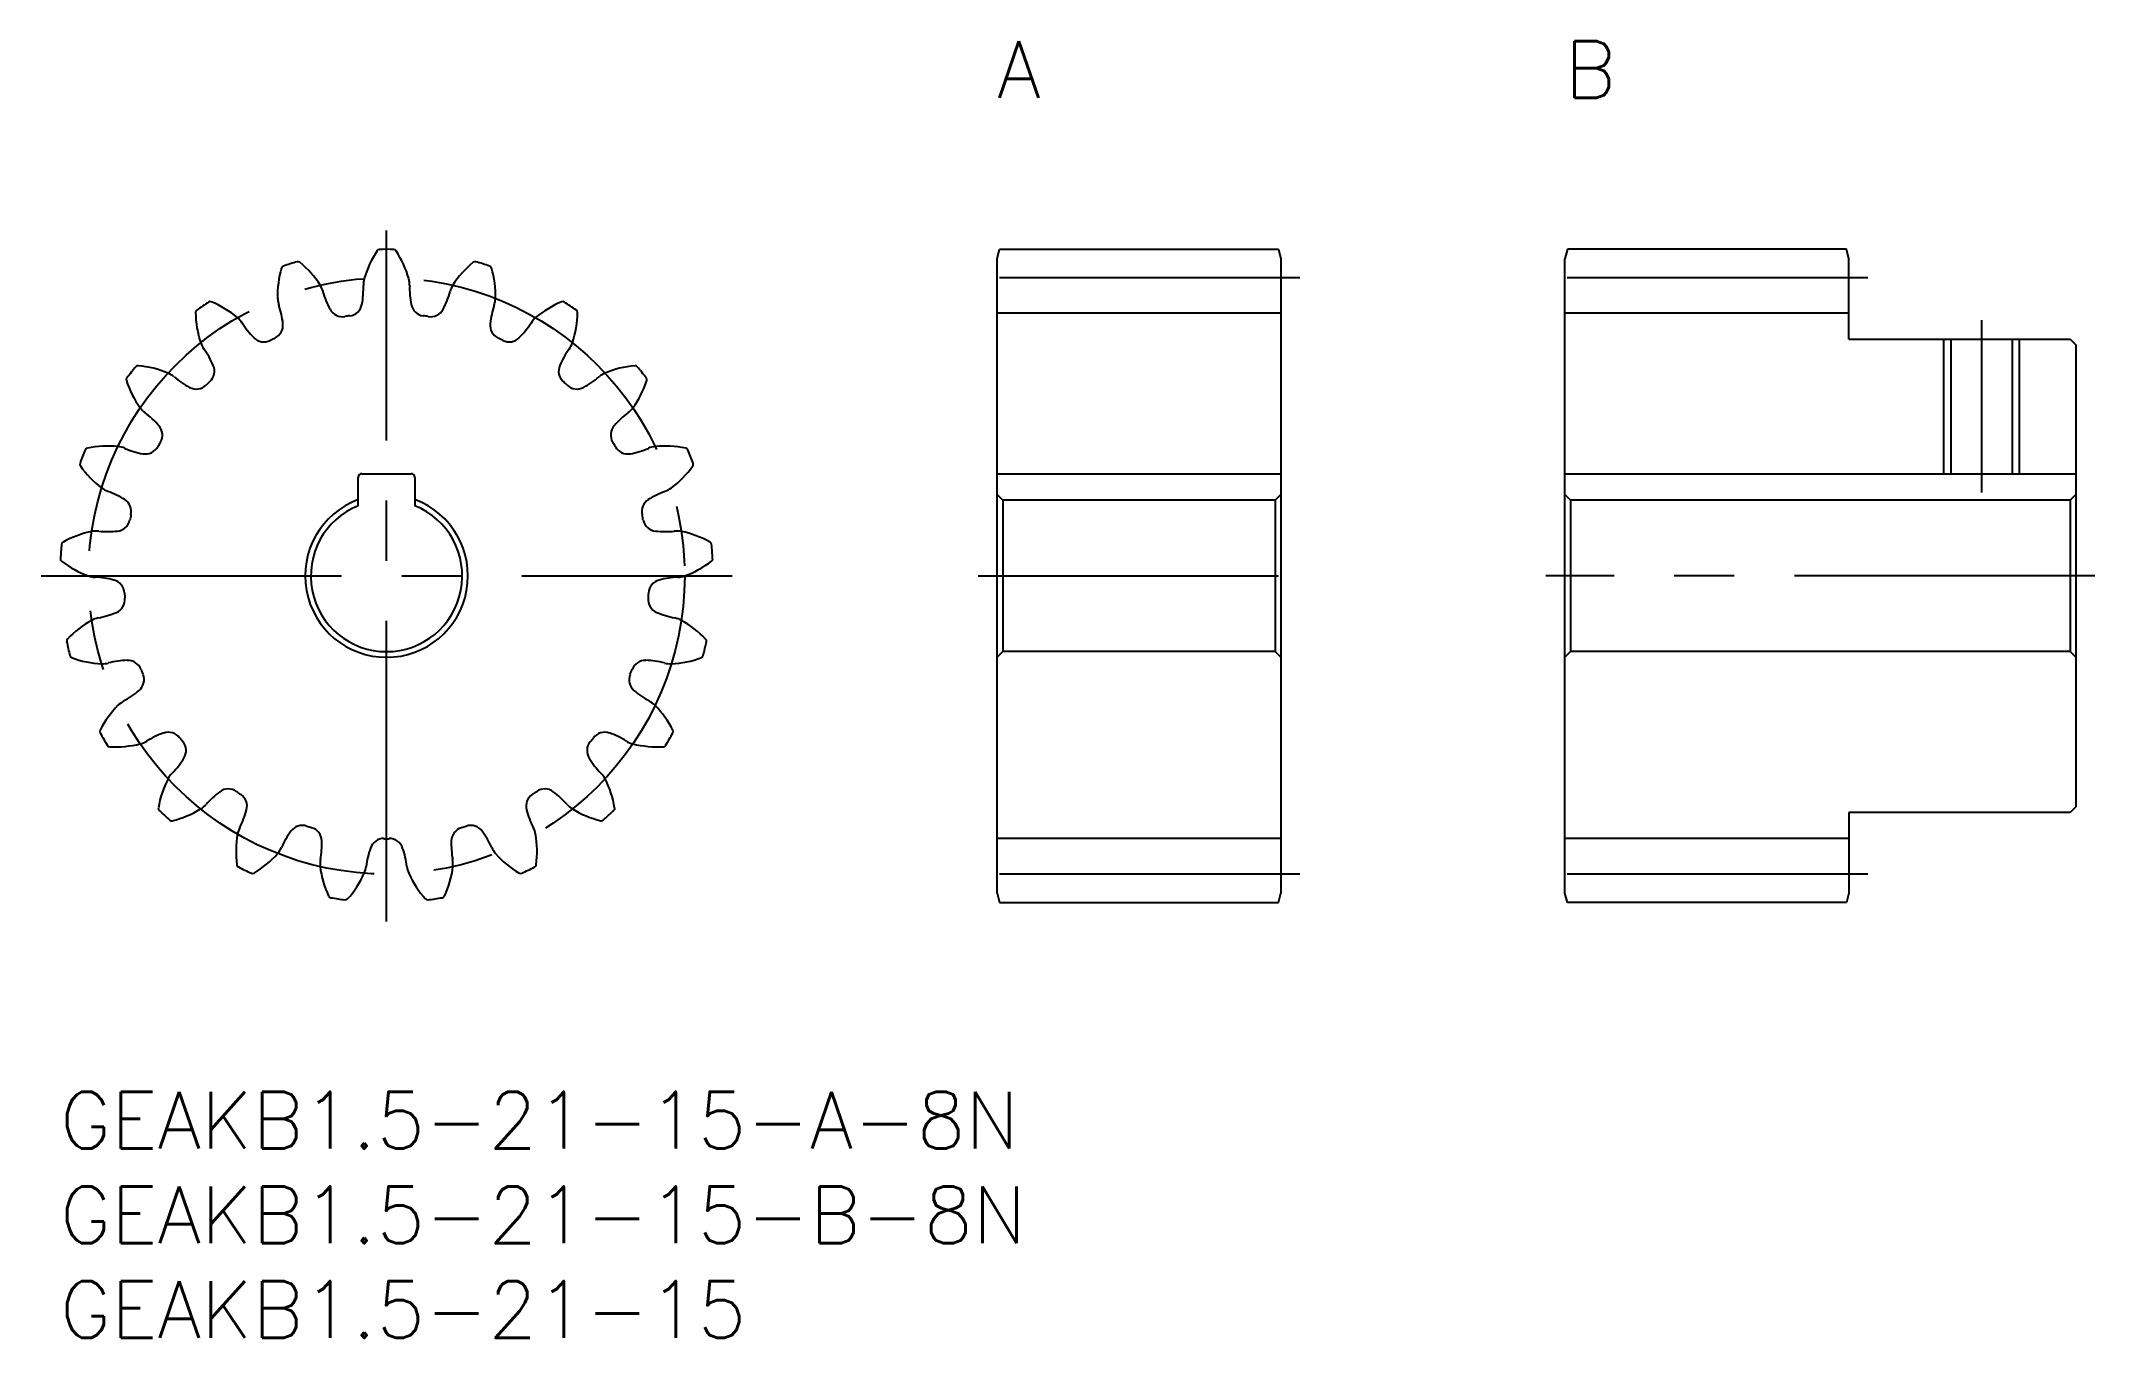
# Model space of a CAD drawing. Extents: x -1 to 108, y -13 to 55.
import ezdxf

# ---------------------------------------------------------------- set-up
doc = ezdxf.new("R2010")
doc.units = 0
doc.header["$LTSCALE"] = 0.5
doc.linetypes.add('CENTER', pattern=[50.8, 31.75, -6.35, 6.35, -6.35])
for name, color, linetype in [('MSM_CENTER', 1, 'CENTER'), ('MSM_CONTINUOUS', 7, 'CONTINUOUS'), ('MSM_NARROW', 5, 'CONTINUOUS'), ('MSM_PART_NUMBER', 7, 'CONTINUOUS')]:
    doc.layers.add(name, color=color, linetype=linetype)
doc.styles.get("Standard").update_dxf_attribs({"font": 'txt.shx', "height": 1, "bigfont": 'bigfont.shx'})

# ---------------------------------------------------------------- blocks, each defined once
blk = doc.blocks.new('*U3')
at = {"layer": 'MSM_PART_NUMBER'}
blk.add_text('GEAKB1.5-21-15-A-8N', height=3, dxfattribs=at).set_placement((0, -3))
blk = doc.blocks.new('*U4')
at = {"layer": 'MSM_PART_NUMBER'}
blk.add_text('GEAKB1.5-21-15-B-8N', height=3, dxfattribs=at).set_placement((0, -8))
blk = doc.blocks.new('*U5')
at = {"layer": 'MSM_PART_NUMBER'}
blk.add_text('GEAKB1.5-21-15', height=3, dxfattribs=at).set_placement((0, -13))
blk = doc.blocks.new('*U6')
at = {"layer": 'MSM_PART_NUMBER'}
blk.add_text('A', height=3, dxfattribs=at).set_placement((49.5, 52.5))
blk = doc.blocks.new('*U7')
at = {"layer": 'MSM_PART_NUMBER'}
blk.add_text('B', height=3, dxfattribs=at).set_placement((79.5, 52.5))

msp = doc.modelspace()

# ---------------------------------------------------------------- linework, layer by layer
at = {"layer": 'MSM_CENTER'}
for p, q in [((17.25, 9), (17.25, 45.5)), ((65.5, 43), (48.5, 43)), ((95.5, 43), (78.5, 43)), ((101.5, 40.75), (101.5, 31.65)), ((-1, 27.25), (35.5, 27.25)), ((48.5, 27.25), (65.5, 27.25)), ((107.5, 27.25), (78.5, 27.25)), ((65.5, 11.5), (48.5, 11.5)), ((95.5, 11.5), (78.5, 11.5))]:
    msp.add_line(p, q, dxfattribs=at)
msp.add_circle((17.25, 27.25), 15.75, dxfattribs=at)
at = {"layer": 'MSM_CONTINUOUS'}
for p, q in [((49.5, 44), (49.63, 44.5)), ((49.63, 44.5), (64.37, 44.5)), ((64.37, 44.5), (64.5, 44)), ((79.63, 44.5), (79.5, 44)), ((94.37, 44.5), (79.63, 44.5)), ((94.5, 44), (94.37, 44.5)), ((49.5, 10.5), (49.5, 44)), ((64.5, 44), (64.5, 10.5)), ((79.5, 10.5), (79.5, 44)), ((94.5, 39.75), (94.5, 44)), ((64.5, 41.12), (49.5, 41.12)), ((94.5, 41.12), (79.5, 41.12)), ((94.5, 39.75), (106.2, 39.75)), ((99.88, 39.75), (99.88, 32.65)), ((103.12, 39.75), (103.12, 32.65)), ((106.2, 39.75), (106.5, 39.45)), ((106.5, 39.45), (106.5, 15.05)), ((15.95, 32.65), (18.55, 32.65)), ((49.5, 32.65), (64.5, 32.65)), ((79.5, 32.65), (106.5, 32.65)), ((15.75, 30.96), (15.75, 32.45)), ((18.75, 32.45), (18.75, 30.96)), ((49.8, 31.25), (49.5, 31.55)), ((64.5, 31.55), (64.2, 31.25)), ((79.8, 31.25), (79.5, 31.55)), ((106.5, 31.55), (106.2, 31.25)), ((49.8, 31.25), (49.8, 23.25)), ((64.2, 31.25), (49.8, 31.25)), ((64.2, 31.25), (64.2, 23.25)), ((79.8, 31.25), (79.8, 23.25)), ((106.2, 31.25), (79.8, 31.25)), ((106.2, 31.25), (106.2, 23.25)), ((49.8, 23.25), (49.5, 22.95)), ((64.2, 23.25), (49.8, 23.25)), ((64.5, 22.95), (64.2, 23.25)), ((79.8, 23.25), (79.5, 22.95)), ((106.2, 23.25), (79.8, 23.25)), ((106.5, 22.95), (106.2, 23.25)), ((94.5, 14.75), (94.5, 10.5)), ((106.2, 14.75), (94.5, 14.75)), ((106.5, 15.05), (106.2, 14.75)), ((64.5, 13.38), (49.5, 13.38)), ((94.5, 13.38), (79.5, 13.38)), ((49.5, 10.5), (49.63, 10)), ((49.63, 10), (64.37, 10)), ((64.37, 10), (64.5, 10.5)), ((79.63, 10), (79.5, 10.5)), ((94.37, 10), (79.63, 10)), ((94.5, 10.5), (94.37, 10))]:
    msp.add_line(p, q, dxfattribs=at)
for centre, radius, start, end in [((16.87, 44.35), 0.15, 91.267, 146.5418), ((17.25, 27.25), 17.25, 88.733, 91.267), ((17.63, 44.35), 0.15, 33.4582, 88.733), ((16.74, 42.04), 5.25, 163.6847, 181.4286), ((11.85, 43.47), 0.15, 108.4098, 163.6847), ((17.25, 27.25), 17.25, 105.8759, 108.4098), ((12.57, 43.7), 0.15, 50.601, 105.8759), ((9.34, 39.76), 5.25, 32.8571, 50.601), ((21.13, 41.53), 5.25, 146.5418, 164.2857), ((13.37, 41.53), 5.25, 15.7143, 33.4582), ((25.16, 39.76), 5.25, 129.399, 147.1429), ((21.93, 43.7), 0.15, 74.1241, 129.399), ((17.25, 27.25), 17.25, 71.5902, 74.1241), ((22.65, 43.47), 0.15, 16.3153, 71.5902), ((17.76, 42.04), 5.25, 358.5714, 16.3153), ((12.72, 41.94), 1.22, 15.4304, 32.8571), ((11.36, 42.45), 4.67, 349.4217, 1.6793), ((17.25, 42.62), 1.22, 164.2857, 181.7124), ((17.25, 42.62), 1.22, 358.2876, 15.7143), ((23.14, 42.45), 4.67, 178.3207, 190.5783), ((21.78, 41.94), 1.22, 147.1429, 164.5696), ((7.31, 41.16), 0.15, 125.5527, 180.8276), ((17.25, 27.25), 17.25, 123.0188, 125.5527), ((7.93, 41.59), 0.15, 67.7439, 123.0188), ((6, 36.87), 5.25, 50, 67.7439), ((12.72, 41.94), 1.22, 181.4286, 198.8553), ((7.14, 40.04), 4.67, 6.5645, 18.8222), ((18.39, 43.51), 4.67, 195.4635, 207.7212), ((14.93, 41.69), 0.75, 207.7212, 279.1377), ((15.21, 41.73), 0.75, 278.0052, 349.4217), ((19.29, 41.73), 0.75, 190.5783, 261.9948), ((19.57, 41.69), 0.75, 260.8623, 332.2788), ((16.11, 43.51), 4.67, 332.2788, 344.5365), ((27.36, 40.04), 4.67, 161.1778, 173.4355), ((21.78, 41.94), 1.22, 341.1447, 358.5714), ((28.5, 36.87), 5.25, 112.2561, 130), ((26.57, 41.59), 0.15, 56.9812, 112.2561), ((17.25, 27.25), 17.25, 54.4473, 56.9812), ((27.19, 41.16), 0.15, 359.1724, 54.4473), ((12.41, 41.24), 5.25, 180.8276, 198.5714), ((8.59, 39.95), 1.22, 32.5733, 50), ((13.55, 43.13), 4.67, 212.6064, 224.864), ((11.03, 40.49), 0.75, 295.148, 6.5646), ((17.25, 27.25), 13.88, 98.0052, 99.1377), ((17.25, 27.25), 13.88, 80.8623, 81.9948), ((23.47, 40.49), 0.75, 173.4355, 244.852), ((20.95, 43.13), 4.67, 315.136, 327.3936), ((25.91, 39.95), 1.22, 130, 147.4267), ((22.09, 41.24), 5.25, 341.4286, 359.1724), ((8.59, 39.95), 1.22, 198.5714, 215.9982), ((3.82, 36.49), 4.67, 23.7074, 35.965), ((10.77, 40.36), 0.75, 224.864, 296.2806), ((17.25, 27.25), 13.87, 115.148, 116.2806), ((17.25, 27.25), 13.88, 63.7195, 64.852), ((23.73, 40.36), 0.75, 243.7194, 315.136), ((30.68, 36.49), 4.67, 144.035, 156.2926), ((25.91, 39.95), 1.22, 324.0018, 341.4286), ((17.25, 27.25), 17.25, 140.1616, 142.6955), ((4.12, 38.2), 0.15, 84.8867, 140.1616), ((3.67, 33.12), 5.25, 67.1429, 84.8867), ((7.41, 38.07), 0.75, 312.2909, 23.7074), ((27.09, 38.07), 0.75, 156.2926, 227.7091), ((30.83, 33.12), 5.25, 95.1133, 112.8571), ((30.38, 38.2), 0.15, 39.8384, 95.1133), ((17.25, 27.25), 17.25, 37.3045, 39.8384), ((3.65, 37.61), 0.15, 142.6955, 197.9704), ((8.5, 39.19), 5.25, 197.9704, 215.7143), ((5.23, 36.84), 1.22, 49.7161, 67.1429), ((9.04, 41.33), 4.67, 229.7492, 242.0069), ((7.2, 37.87), 0.75, 242.0069, 313.4234), ((17.25, 27.25), 13.87, 132.2909, 133.4234), ((17.25, 27.25), 13.88, 46.5766, 47.7091), ((27.3, 37.87), 0.75, 226.5766, 297.9931), ((25.46, 41.33), 4.67, 297.9931, 310.2508), ((29.27, 36.84), 1.22, 112.8571, 130.2839), ((26, 39.19), 5.25, 324.2857, 342.0296), ((30.85, 37.61), 0.15, 342.0296, 37.3045), ((5.23, 36.84), 1.22, 215.7143, 233.141), ((1.69, 32.13), 4.67, 40.8503, 53.1079), ((32.81, 32.13), 4.67, 126.8921, 139.1497), ((29.27, 36.84), 1.22, 306.859, 324.2857), ((4.66, 34.69), 0.75, 329.4337, 40.8503), ((29.84, 34.69), 0.75, 139.1497, 210.5663), ((17.25, 27.25), 17.25, 157.3045, 159.8384), ((1.47, 33.85), 0.15, 102.0296, 157.3045), ((2.54, 28.86), 5.25, 84.2857, 102.0296), ((2.94, 32.87), 1.22, 66.859, 84.2857), ((5.25, 38.28), 4.67, 246.8921, 259.1497), ((4.51, 34.44), 0.75, 259.1497, 330.5663), ((17.25, 27.25), 13.87, 149.4337, 150.5663), ((17.25, 27.25), 13.88, 29.4337, 30.5663), ((29.99, 34.44), 0.75, 209.4338, 280.8503), ((29.25, 38.28), 4.67, 280.8503, 293.1079), ((31.56, 32.87), 1.22, 95.7143, 113.141), ((31.96, 28.86), 5.25, 77.9704, 95.7143), ((33.03, 33.85), 0.15, 22.6955, 77.9704), ((17.25, 27.25), 17.25, 20.1616, 22.6955), ((1.2, 33.14), 0.15, 159.8384, 215.1133), ((5.37, 36.08), 5.25, 215.1133, 232.8571), ((15.95, 32.45), 0.2, 90, 180), ((18.55, 32.45), 0.2, 0, 90), ((29.13, 36.08), 5.25, 307.1429, 324.8867), ((33.3, 33.14), 0.15, 324.8867, 20.1616), ((2.94, 32.87), 1.22, 232.8571, 250.2839), ((0.95, 27.32), 4.67, 57.9931, 70.2508), ((33.55, 27.32), 4.67, 109.7492, 122.0069), ((31.56, 32.87), 1.22, 289.7161, 307.1429), ((3.02, 30.65), 0.75, 346.5766, 57.9931), ((17.25, 27.25), 13.88, 166.5766, 167.7091), ((17.25, 27.25), 4.3, 110.4162, 69.5838), ((17.25, 27.25), 4, 112.0243, 67.9757), ((31.48, 30.65), 0.75, 122.0069, 193.4234), ((17.25, 27.25), 13.88, 12.2909, 13.4234), ((2.72, 24.45), 5.25, 101.4286, 119.1724), ((1.92, 28.4), 1.22, 84.0018, 101.4286), ((2.53, 34.26), 4.67, 264.035, 276.2926), ((2.96, 30.36), 0.75, 276.2926, 347.7091), ((31.54, 30.36), 0.75, 192.2909, 263.7074), ((31.97, 34.26), 4.67, 263.7074, 275.965), ((32.58, 28.4), 1.22, 78.5714, 95.9982), ((31.78, 24.45), 5.25, 60.8276, 78.5714), ((17.25, 27.25), 17.25, 174.4473, 176.9812), ((0.23, 28.9), 0.15, 119.1724, 174.4473), ((34.27, 28.9), 0.15, 5.5527, 60.8276), ((17.25, 27.25), 17.25, 3.0188, 5.5527), ((0.17, 28.15), 0.15, 176.9812, 232.2561), ((3.3, 32.18), 5.25, 232.2561, 250), ((1.92, 28.4), 1.22, 250, 267.4267), ((1.65, 22.52), 4.67, 75.136, 87.3936), ((32.85, 22.52), 4.67, 92.6064, 104.864), ((32.58, 28.4), 1.22, 272.5733, 290), ((31.2, 32.18), 5.25, 290, 307.7439), ((34.33, 28.15), 0.15, 307.7439, 3.0188), ((2.66, 26.3), 0.75, 3.7195, 75.136), ((2.68, 26.01), 0.75, 293.4355, 4.852), ((17.25, 27.25), 13.87, 183.7194, 184.852), ((31.82, 26.01), 0.75, 175.148, 246.5646), ((17.25, 27.25), 13.88, 355.148, 356.2806), ((31.84, 26.3), 0.75, 104.864, 176.2806), ((2.26, 23.83), 1.22, 101.1447, 118.5714), ((1.12, 29.61), 4.67, 281.1778, 293.4355), ((33.38, 29.61), 4.67, 246.5645, 258.8222), ((32.24, 23.83), 1.22, 61.4286, 78.8553), ((0.5, 23.81), 0.15, 136.3153, 191.5902), ((4.19, 20.29), 5.25, 118.5714, 136.3153), ((30.31, 20.29), 5.25, 43.6847, 61.4286), ((34, 23.81), 0.15, 348.4098, 43.6847), ((17.25, 27.25), 17.25, 191.5902, 194.1241), ((0.67, 23.08), 0.15, 194.1241, 249.399), ((2.46, 27.85), 5.25, 249.399, 267.1429), ((3.74, 18.13), 4.67, 92.2788, 104.5365), ((3.58, 22.04), 0.75, 20.8623, 92.2788), ((30.92, 22.04), 0.75, 87.7212, 159.1377), ((30.76, 18.13), 4.67, 75.4635, 87.7212), ((32.04, 27.85), 5.25, 272.8571, 290.601), ((33.83, 23.08), 0.15, 290.601, 345.8759), ((17.25, 27.25), 17.25, 345.8759, 348.4098), ((2.26, 23.83), 1.22, 267.1429, 284.5696), ((3.69, 21.77), 0.75, 310.5783, 21.9948), ((17.25, 27.25), 13.88, 200.8623, 201.9948), ((30.81, 21.77), 0.75, 158.0052, 229.4217), ((17.25, 27.25), 13.88, 338.0052, 339.1377), ((32.24, 23.83), 1.22, 255.4304, 272.8571), ((3.94, 19.56), 1.22, 118.2876, 135.7143), ((1.14, 24.75), 4.67, 298.3207, 310.5783), ((33.36, 24.75), 4.67, 229.4217, 241.6793), ((30.56, 19.56), 1.22, 44.2857, 61.7124), ((6.82, 16.75), 5.25, 135.7143, 153.4582), ((27.68, 16.75), 5.25, 26.5418, 44.2857), ((2.26, 19.03), 0.15, 153.4582, 208.733), ((17.25, 27.25), 17.25, 208.733, 211.267), ((3.94, 19.56), 1.22, 284.2857, 301.7124), ((7.03, 14.55), 4.67, 109.4217, 121.6793), ((5.73, 18.24), 0.75, 38.0051, 109.4217), ((17.25, 27.25), 13.87, 218.0052, 219.1377), ((5.91, 18.02), 0.75, 327.7212, 39.1377), ((28.59, 18.02), 0.75, 140.8623, 212.2788), ((17.25, 27.25), 13.88, 320.8623, 321.9948), ((28.77, 18.24), 0.75, 70.5783, 141.9949), ((27.47, 14.55), 4.67, 58.3207, 70.5783), ((30.56, 19.56), 1.22, 238.2876, 255.7143), ((17.25, 27.25), 17.25, 328.733, 331.267), ((32.24, 19.03), 0.15, 331.267, 26.5418), ((2.63, 18.37), 0.15, 211.267, 266.5418), ((2.94, 23.47), 5.25, 266.5418, 284.2857), ((2.6, 20.11), 4.67, 315.4635, 327.7212), ((31.9, 20.11), 4.67, 212.2788, 224.5365), ((31.56, 23.47), 5.25, 255.7143, 273.4582), ((31.87, 18.37), 0.15, 273.4582, 328.733), ((10.38, 14.14), 5.25, 152.8571, 170.601), ((6.79, 15.98), 1.22, 135.4304, 152.8571), ((27.71, 15.98), 1.22, 27.1429, 44.5696), ((24.12, 14.14), 5.25, 9.399, 27.1429), ((11.23, 12.1), 4.67, 126.5645, 138.8222), ((8.89, 15.25), 0.75, 55.148, 126.5646), ((17.25, 27.25), 13.88, 235.148, 236.2806), ((9.13, 15.09), 0.75, 344.864, 56.2806), ((25.37, 15.09), 0.75, 123.7195, 195.136), ((17.25, 27.25), 13.88, 303.7194, 304.852), ((25.61, 15.25), 0.75, 53.4355, 124.852), ((23.27, 12.1), 4.67, 41.1778, 53.4355), ((5.34, 14.98), 0.15, 170.601, 225.8759), ((17.25, 27.25), 17.25, 225.8759, 228.4098), ((5.9, 14.46), 0.15, 228.4098, 283.6847), ((4.69, 19.42), 5.25, 283.6847, 301.4286), ((6.79, 15.98), 1.22, 301.4286, 318.8553), ((5.35, 16.11), 4.67, 332.6064, 344.864), ((29.15, 16.11), 4.67, 195.136, 207.3936), ((27.71, 15.98), 1.22, 221.1447, 238.5714), ((29.81, 19.42), 5.25, 238.5714, 256.3153), ((28.6, 14.46), 0.15, 256.3153, 311.5902), ((17.25, 27.25), 17.25, 311.5902, 314.1241), ((29.16, 14.98), 0.15, 314.1241, 9.399), ((14.55, 12.7), 5.25, 170, 187.7439), ((10.58, 13.4), 1.22, 152.5733, 170), ((15.96, 11), 4.67, 143.7074, 155.965), ((12.8, 13.32), 0.75, 72.2909, 143.7074), ((17.25, 27.25), 13.87, 252.2909, 253.4234), ((13.08, 13.23), 0.75, 2.0069, 73.4234), ((9.16, 13.1), 4.67, 349.7492, 2.0069), ((17.11, 12.63), 0.75, 89.4338, 160.8503), ((17.25, 27.25), 13.88, 269.4337, 270.5663), ((17.39, 12.63), 0.75, 19.1497, 90.5663), ((21.42, 13.23), 0.75, 106.5766, 177.9931), ((25.34, 13.1), 4.67, 177.9931, 190.2508), ((17.25, 27.25), 13.87, 286.5766, 287.7091), ((21.7, 13.32), 0.75, 36.2926, 107.7091), ((18.54, 11), 4.67, 24.035, 36.2926), ((23.92, 13.4), 1.22, 10, 27.4267), ((19.95, 12.7), 5.25, 352.2561, 10), ((9.49, 12.01), 0.15, 187.7439, 243.0188), ((7.56, 16.06), 5.25, 300.8276, 318.5714), ((10.58, 13.4), 1.22, 318.5714, 335.9982), ((14.96, 12.05), 1.22, 169.7161, 187.1429), ((20.81, 11.34), 4.67, 160.8503, 173.1079), ((13.69, 11.34), 4.67, 6.8921, 19.1497), ((19.54, 12.05), 1.22, 352.8571, 10.2839), ((23.92, 13.4), 1.22, 204.0018, 221.4286), ((26.94, 16.06), 5.25, 221.4286, 239.1724), ((25.01, 12.01), 0.15, 296.9812, 352.2561), ((17.25, 27.25), 17.25, 243.0188, 245.5527), ((10.17, 11.68), 0.15, 245.5527, 300.8276), ((18.95, 12.55), 5.25, 187.1429, 204.8867), ((11.29, 13.7), 5.25, 317.9704, 335.7143), ((14.96, 12.05), 1.22, 335.7143, 353.141), ((19.54, 12.05), 1.22, 186.859, 204.2857), ((23.21, 13.7), 5.25, 204.2857, 222.0296), ((15.55, 12.55), 5.25, 335.1133, 352.8571), ((24.33, 11.68), 0.15, 239.1724, 294.4473), ((17.25, 27.25), 17.25, 294.4473, 296.9812), ((14.33, 10.4), 0.15, 204.8867, 260.1616), ((17.25, 27.25), 17.25, 260.1616, 262.6955), ((15.08, 10.29), 0.15, 262.6955, 317.9704), ((19.42, 10.29), 0.15, 222.0296, 277.3045), ((17.25, 27.25), 17.25, 277.3045, 279.8384), ((20.17, 10.4), 0.15, 279.8384, 335.1133)]:
    msp.add_arc(centre, radius, start, end, dxfattribs=at)
at = {"layer": 'MSM_NARROW'}
for p, q in [((99.5, 39.75), (99.5, 32.65)), ((103.5, 39.75), (103.5, 32.65))]:
    msp.add_line(p, q, dxfattribs=at)

# ---------------------------------------------------------------- block references
at = {"layer": 'MSM_CONTINUOUS'}
for name in ['*U6', '*U7', '*U3', '*U4', '*U5']:
    msp.add_blockref(name, (0, 0), dxfattribs=at)

doc.saveas('drawing.dxf')
